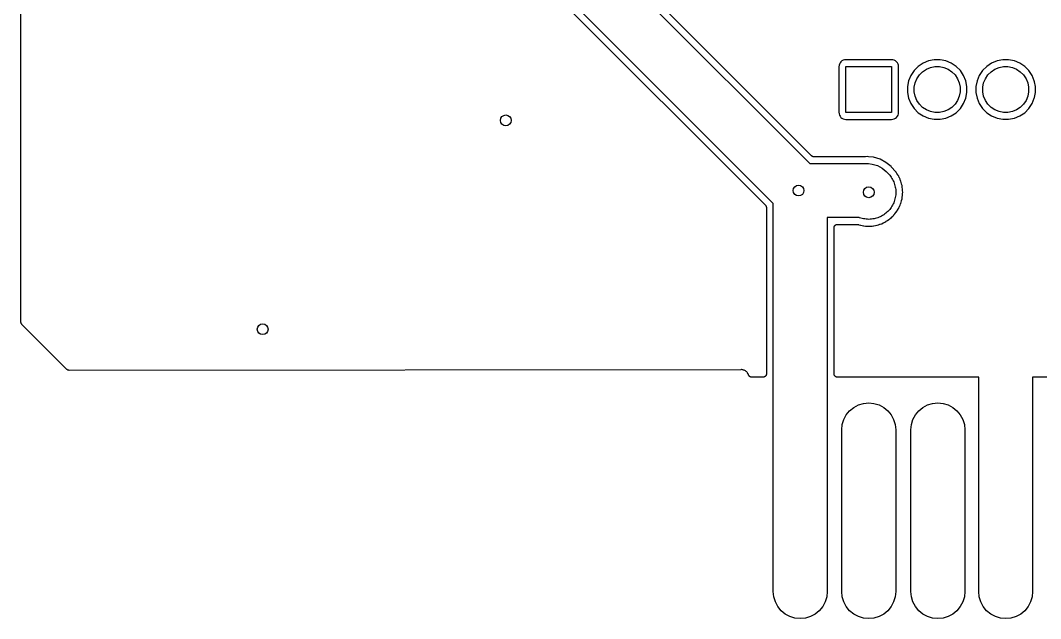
# Model space of a CAD drawing. Extents: x 49 to 143, y -158 to -38.
# Drawn here: x 49.43 to 87.27, y -158.18 to -135.99 of the extents above; entities that cross this region are included whole.
import ezdxf

# ---------------------------------------------------------------- set-up
doc = ezdxf.new("R2010")
doc.units = 0
doc.layers.add('BLACK', color=7, linetype='CONTINUOUS')

msp = doc.modelspace()

# ---------------------------------------------------------------- linework, layer by layer
at = {"layer": 'BLACK', "linetype": 'CONTINUOUS'}
for p, q in [((49.4534, -147.177), (49.4349, -67.782)), ((67.04, -129.634), (78.7097, -141.303)), ((77.359, -142.781), (65.3676, -130.79)), ((65.2013, -130.983), (77.0678, -142.849)), ((75.5622, -137.797), (72.6631, -134.898)), ((79.7987, -137.657), (79.7932, -137.713)), ((79.7932, -137.713), (79.7932, -139.401)), ((79.8132, -137.609), (79.7987, -137.657)), ((79.8368, -137.565), (79.8132, -137.609)), ((79.8685, -137.527), (79.8368, -137.565)), ((79.9072, -137.495), (79.8685, -137.527)), ((79.9513, -137.471), (79.9072, -137.495)), ((79.9992, -137.457), (79.9513, -137.471)), ((80.0552, -137.451), (79.9992, -137.457)), ((80.049, -139.407), (80.049, -137.707)), ((80.049, -137.707), (81.749, -137.707)), ((81.7428, -137.451), (80.0552, -137.451)), ((81.7988, -137.457), (81.7428, -137.451)), ((81.749, -137.707), (81.749, -139.407)), ((81.8467, -137.471), (81.7988, -137.457)), ((81.8908, -137.495), (81.8467, -137.471)), ((81.9295, -137.527), (81.8908, -137.495)), ((81.9612, -137.565), (81.9295, -137.527)), ((81.9848, -137.609), (81.9612, -137.565)), ((81.9993, -137.657), (81.9848, -137.609)), ((82.0048, -137.713), (81.9993, -137.657)), ((82.0048, -139.401), (82.0048, -137.713)), ((82.7352, -137.699), (82.5815, -137.853)), ((82.9161, -137.579), (82.7352, -137.699)), ((83.117, -137.495), (82.9161, -137.579)), ((83.3303, -137.453), (83.117, -137.495)), ((83.1911, -137.74), (83.3553, -137.707)), ((83.5477, -137.453), (83.3303, -137.453)), ((83.3553, -137.707), (83.5227, -137.707)), ((83.5227, -137.707), (83.6869, -137.74)), ((83.761, -137.495), (83.5477, -137.453)), ((83.9619, -137.579), (83.761, -137.495)), ((84.1428, -137.699), (83.9619, -137.579)), ((84.2965, -137.853), (84.1428, -137.699)), ((85.2752, -137.699), (85.1215, -137.853)), ((85.4561, -137.579), (85.2752, -137.699)), ((85.657, -137.495), (85.4561, -137.579)), ((85.8703, -137.453), (85.657, -137.495)), ((85.7311, -137.74), (85.8953, -137.707)), ((86.0877, -137.453), (85.8703, -137.453)), ((85.8953, -137.707), (86.0627, -137.707)), ((86.0627, -137.707), (86.2269, -137.74)), ((86.301, -137.495), (86.0877, -137.453)), ((86.5019, -137.579), (86.301, -137.495)), ((86.6828, -137.699), (86.5019, -137.579)), ((86.8365, -137.853), (86.6828, -137.699)), ((78.7777, -141.012), (75.5622, -137.797)), ((75.5622, -137.797), (75.5622, -137.797)), ((82.4606, -138.034), (82.3774, -138.235)), ((82.5815, -137.853), (82.4606, -138.034)), ((82.6857, -138.154), (82.7788, -138.015)), ((82.7788, -138.015), (82.8972, -137.897)), ((82.8972, -137.897), (83.0364, -137.804)), ((83.0364, -137.804), (83.1911, -137.74)), ((83.6869, -137.74), (83.8416, -137.804)), ((83.8416, -137.804), (83.9808, -137.897)), ((83.9808, -137.897), (84.0992, -138.015)), ((84.0992, -138.015), (84.1923, -138.154)), ((84.4174, -138.034), (84.2965, -137.853)), ((84.5006, -138.235), (84.4174, -138.034)), ((85.0006, -138.034), (84.9174, -138.235)), ((85.1215, -137.853), (85.0006, -138.034)), ((85.2257, -138.154), (85.3188, -138.015)), ((85.3188, -138.015), (85.4372, -137.897)), ((85.4372, -137.897), (85.5764, -137.804)), ((85.5764, -137.804), (85.7311, -137.74)), ((86.2269, -137.74), (86.3816, -137.804)), ((86.3816, -137.804), (86.5208, -137.897)), ((86.5208, -137.897), (86.6392, -138.015)), ((86.6392, -138.015), (86.7323, -138.154)), ((86.9574, -138.034), (86.8365, -137.853)), ((87.0406, -138.235), (86.9574, -138.034)), ((82.3774, -138.235), (82.335, -138.448)), ((82.335, -138.448), (82.335, -138.666)), ((82.589, -138.473), (82.6217, -138.309)), ((82.589, -138.641), (82.589, -138.473)), ((82.6217, -138.309), (82.6857, -138.154)), ((84.1923, -138.154), (84.2563, -138.309)), ((84.2563, -138.309), (84.289, -138.473)), ((84.289, -138.473), (84.289, -138.641)), ((84.543, -138.448), (84.5006, -138.235)), ((84.543, -138.666), (84.543, -138.448)), ((84.9174, -138.235), (84.875, -138.448)), ((84.875, -138.448), (84.875, -138.666)), ((85.129, -138.473), (85.1617, -138.309)), ((85.129, -138.641), (85.129, -138.473)), ((85.1617, -138.309), (85.2257, -138.154)), ((86.7323, -138.154), (86.7963, -138.309)), ((86.7963, -138.309), (86.829, -138.473)), ((86.829, -138.473), (86.829, -138.641)), ((87.0465, -138.265), (87.0406, -138.235)), ((87.083, -138.448), (87.0465, -138.265)), ((87.083, -138.666), (87.083, -138.448)), ((82.335, -138.666), (82.3774, -138.879)), ((82.6217, -138.805), (82.589, -138.641)), ((82.6857, -138.96), (82.6217, -138.805)), ((84.2563, -138.805), (84.1923, -138.96)), ((84.289, -138.641), (84.2563, -138.805)), ((84.5006, -138.879), (84.543, -138.666)), ((84.875, -138.666), (84.9174, -138.879)), ((85.1617, -138.805), (85.129, -138.641)), ((85.2257, -138.96), (85.1617, -138.805)), ((86.7963, -138.805), (86.7323, -138.96)), ((86.829, -138.641), (86.7963, -138.805)), ((87.0406, -138.879), (87.0465, -138.849)), ((87.0465, -138.849), (87.083, -138.666)), ((87.0465, -138.849), (87.0465, -138.849)), ((82.3774, -138.879), (82.4606, -139.08)), ((82.4606, -139.08), (82.5815, -139.261)), ((82.7788, -139.099), (82.6857, -138.96)), ((82.8972, -139.217), (82.7788, -139.099)), ((83.0364, -139.31), (82.8972, -139.217)), ((83.9808, -139.217), (83.8416, -139.31)), ((84.0992, -139.099), (83.9808, -139.217)), ((84.1923, -138.96), (84.0992, -139.099)), ((84.2965, -139.261), (84.4174, -139.08)), ((84.4174, -139.08), (84.5006, -138.879)), ((84.9174, -138.879), (85.0006, -139.08)), ((85.0006, -139.08), (85.1215, -139.261)), ((85.3188, -139.099), (85.2257, -138.96)), ((85.4372, -139.217), (85.3188, -139.099)), ((85.5764, -139.31), (85.4372, -139.217)), ((86.5208, -139.217), (86.3816, -139.31)), ((86.6392, -139.099), (86.5208, -139.217)), ((86.7323, -138.96), (86.6392, -139.099)), ((86.8365, -139.261), (86.9574, -139.08)), ((86.9574, -139.08), (87.0406, -138.879)), ((79.7932, -139.401), (79.7987, -139.457)), ((79.7987, -139.457), (79.8132, -139.505)), ((79.8132, -139.505), (79.8368, -139.549)), ((79.8368, -139.549), (79.8685, -139.587)), ((79.8685, -139.587), (79.9072, -139.619)), ((79.9072, -139.619), (79.9513, -139.643)), ((81.749, -139.407), (80.049, -139.407)), ((81.8467, -139.643), (81.8908, -139.619)), ((81.8908, -139.619), (81.9295, -139.587)), ((81.9295, -139.587), (81.9612, -139.549)), ((81.9612, -139.549), (81.9848, -139.505)), ((81.9848, -139.505), (81.9993, -139.457)), ((81.9993, -139.457), (82.0048, -139.401)), ((82.5815, -139.261), (82.7352, -139.415)), ((82.7352, -139.415), (82.9161, -139.535)), ((82.9161, -139.535), (83.117, -139.619)), ((83.1911, -139.374), (83.0364, -139.31)), ((83.117, -139.619), (83.3303, -139.661)), ((83.3553, -139.407), (83.1911, -139.374)), ((83.5227, -139.407), (83.3553, -139.407)), ((83.6869, -139.374), (83.5227, -139.407)), ((83.5477, -139.661), (83.761, -139.619)), ((83.8416, -139.31), (83.6869, -139.374)), ((83.761, -139.619), (83.9619, -139.535)), ((83.9619, -139.535), (84.1428, -139.415)), ((84.1428, -139.415), (84.2965, -139.261)), ((85.1215, -139.261), (85.2752, -139.415)), ((85.2752, -139.415), (85.4561, -139.535)), ((85.4561, -139.535), (85.657, -139.619)), ((85.7311, -139.374), (85.5764, -139.31)), ((85.657, -139.619), (85.8703, -139.661)), ((85.8953, -139.407), (85.7311, -139.374)), ((86.0627, -139.407), (85.8953, -139.407)), ((86.2269, -139.374), (86.0627, -139.407)), ((86.0877, -139.661), (86.301, -139.619)), ((86.3816, -139.31), (86.2269, -139.374)), ((86.301, -139.619), (86.5019, -139.535)), ((86.5019, -139.535), (86.6828, -139.415)), ((86.6828, -139.415), (86.8365, -139.261)), ((79.9513, -139.643), (79.9992, -139.657)), ((79.9992, -139.657), (80.0552, -139.663)), ((80.0552, -139.663), (81.7428, -139.663)), ((81.7428, -139.663), (81.7988, -139.657)), ((81.7988, -139.657), (81.8467, -139.643)), ((83.3303, -139.661), (83.5477, -139.661)), ((85.8703, -139.661), (86.0877, -139.661)), ((78.7868, -141.02), (78.7777, -141.012)), ((78.7958, -141.027), (78.7868, -141.02)), ((78.7964, -141.028), (78.7958, -141.027)), ((78.7969, -141.028), (78.7964, -141.028)), ((78.8072, -141.034), (78.7969, -141.028)), ((78.8175, -141.039), (78.8072, -141.034)), ((78.8181, -141.039), (78.8175, -141.039)), ((78.8187, -141.04), (78.8181, -141.039)), ((78.83, -141.043), (78.8187, -141.04)), ((78.8411, -141.047), (78.83, -141.043)), ((78.8418, -141.047), (78.8411, -141.047)), ((78.8424, -141.047), (78.8418, -141.047)), ((78.8541, -141.048), (78.8424, -141.047)), ((78.8658, -141.049), (78.8541, -141.048)), ((78.8671, -141.049), (78.8658, -141.049)), ((78.8675, -141.049), (78.8671, -141.049)), ((78.8671, -141.049), (78.8671, -141.049)), ((78.8671, -141.049), (78.8671, -141.049)), ((80.7677, -141.049), (78.8675, -141.049)), ((80.773, -141.049), (80.7677, -141.049)), ((80.7784, -141.049), (80.773, -141.049)), ((80.7801, -141.049), (80.7784, -141.049)), ((80.8355, -141.043), (80.7801, -141.049)), ((80.8909, -141.049), (80.8355, -141.043)), ((81.0813, -141.068), (80.8909, -141.049)), ((80.8909, -141.049), (80.8909, -141.049)), ((81.3177, -141.139), (81.0813, -141.068)), ((78.7097, -141.303), (80.7864, -141.303)), ((80.7864, -141.303), (80.8355, -141.299)), ((80.8355, -141.299), (80.8846, -141.303)), ((80.8846, -141.303), (81.0315, -141.318)), ((81.0315, -141.318), (81.22, -141.375)), ((81.22, -141.375), (81.3938, -141.468)), ((81.5356, -141.256), (81.3177, -141.139)), ((81.3938, -141.468), (81.546, -141.593)), ((81.7265, -141.412), (81.5356, -141.256)), ((81.7618, -141.456), (81.7265, -141.412)), ((81.7656, -141.459), (81.7618, -141.456)), ((81.7689, -141.463), (81.7656, -141.459)), ((81.7702, -141.465), (81.7689, -141.463)), ((81.873, -141.568), (81.7702, -141.465)), ((81.546, -141.593), (81.5773, -141.631)), ((81.5773, -141.631), (81.6758, -141.73)), ((81.6758, -141.73), (81.7032, -141.771)), ((81.7032, -141.771), (81.7345, -141.809)), ((81.7345, -141.809), (81.7578, -141.852)), ((81.7578, -141.852), (81.7852, -141.893)), ((81.7852, -141.893), (81.8041, -141.939)), ((81.904, -141.614), (81.873, -141.568)), ((81.9074, -141.618), (81.904, -141.614)), ((81.9103, -141.623), (81.9074, -141.618)), ((81.9114, -141.624), (81.9103, -141.623)), ((81.9467, -141.667), (81.9114, -141.624)), ((81.9729, -141.716), (81.9467, -141.667)), ((81.9759, -141.72), (81.9729, -141.716)), ((81.9784, -141.725), (81.9759, -141.72)), ((81.9794, -141.727), (81.9784, -141.725)), ((82.0103, -141.773), (81.9794, -141.727)), ((82.0316, -141.824), (82.0103, -141.773)), ((82.0341, -141.829), (82.0316, -141.824)), ((82.0361, -141.834), (82.0341, -141.829)), ((82.0369, -141.836), (82.0361, -141.834)), ((82.0632, -141.885), (82.0369, -141.836)), ((82.0793, -141.938), (82.0632, -141.885)), ((81.8041, -141.939), (81.8273, -141.982)), ((81.8273, -141.982), (81.8417, -142.03)), ((81.8417, -142.03), (81.8606, -142.075)), ((81.8606, -142.075), (81.8702, -142.124)), ((81.8702, -142.124), (81.8845, -142.171)), ((81.8845, -142.171), (81.8894, -142.22)), ((81.8894, -142.22), (81.899, -142.269)), ((81.899, -142.269), (81.899, -142.318)), ((82.0814, -141.943), (82.0793, -141.938)), ((82.0828, -141.948), (82.0814, -141.943)), ((82.0835, -141.95), (82.0828, -141.948)), ((82.1048, -142.001), (82.0835, -141.95)), ((82.1157, -142.056), (82.1048, -142.001)), ((82.1172, -142.061), (82.1157, -142.056)), ((82.1182, -142.066), (82.1172, -142.061)), ((82.1187, -142.068), (82.1182, -142.066)), ((82.1349, -142.121), (82.1187, -142.068)), ((82.1403, -142.177), (82.1349, -142.121)), ((82.1414, -142.182), (82.1403, -142.177)), ((82.1418, -142.187), (82.1414, -142.182)), ((82.1421, -142.189), (82.1418, -142.187)), ((82.153, -142.243), (82.1421, -142.189)), ((82.153, -142.299), (82.153, -142.243)), ((81.8702, -142.61), (81.8606, -142.659)), ((81.8845, -142.563), (81.8702, -142.61)), ((81.8894, -142.514), (81.8845, -142.563)), ((81.899, -142.465), (81.8894, -142.514)), ((81.899, -142.318), (81.9038, -142.367)), ((81.9038, -142.367), (81.899, -142.416)), ((81.899, -142.416), (81.899, -142.465)), ((82.1187, -142.666), (82.1349, -142.613)), ((82.1349, -142.613), (82.1403, -142.557)), ((82.1403, -142.557), (82.1405, -142.556)), ((82.1405, -142.556), (82.1416, -142.55)), ((82.1416, -142.55), (82.1421, -142.545)), ((82.1421, -142.545), (82.153, -142.491)), ((82.1535, -142.304), (82.153, -142.299)), ((82.153, -142.433), (82.1536, -142.428)), ((82.153, -142.435), (82.153, -142.433)), ((82.153, -142.491), (82.153, -142.435)), ((82.1534, -142.31), (82.1535, -142.304)), ((82.1536, -142.312), (82.1534, -142.31)), ((82.1591, -142.367), (82.1536, -142.312)), ((82.1536, -142.422), (82.1591, -142.367)), ((82.1536, -142.428), (82.1536, -142.422)), ((77.0678, -142.849), (77.0681, -142.85)), ((77.0681, -142.85), (77.0681, -142.85)), ((77.0681, -142.85), (77.0681, -142.85)), ((77.0681, -142.85), (77.069, -142.85)), ((77.069, -142.85), (77.0764, -142.86)), ((77.0764, -142.86), (77.0838, -142.869)), ((77.0838, -142.869), (77.0841, -142.869)), ((77.0841, -142.869), (77.0845, -142.87)), ((77.0845, -142.87), (77.0899, -142.88)), ((77.0899, -142.88), (77.0954, -142.891)), ((77.0954, -142.891), (77.0956, -142.891)), ((77.0956, -142.891), (77.0959, -142.892)), ((77.0959, -142.892), (77.0992, -142.903)), ((77.0992, -142.903), (77.1026, -142.914)), ((77.1026, -142.914), (77.1026, -142.915)), ((77.1026, -142.915), (77.1028, -142.916)), ((77.1028, -142.916), (77.1039, -142.927)), ((77.1039, -142.927), (77.105, -142.939)), ((77.105, -142.939), (77.105, -149.098)), ((77.359, -151.178), (77.359, -142.781)), ((81.6758, -143.004), (81.6408, -143.039)), ((81.7032, -142.963), (81.6758, -143.004)), ((81.7345, -142.925), (81.7032, -142.963)), ((81.7578, -142.882), (81.7345, -142.925)), ((81.7852, -142.841), (81.7578, -142.882)), ((81.8041, -142.795), (81.7852, -142.841)), ((81.8273, -142.752), (81.8041, -142.795)), ((81.8417, -142.704), (81.8273, -142.752)), ((81.8606, -142.659), (81.8417, -142.704)), ((81.9467, -143.067), (81.9729, -143.018)), ((81.9729, -143.018), (81.9738, -143.016)), ((81.9738, -143.016), (81.9768, -143.012)), ((81.9768, -143.012), (81.9794, -143.007)), ((81.9794, -143.007), (82.0103, -142.961)), ((82.0103, -142.961), (82.0316, -142.91)), ((82.0316, -142.91), (82.0323, -142.908)), ((82.0323, -142.908), (82.0349, -142.903)), ((82.0349, -142.903), (82.0369, -142.898)), ((82.0369, -142.898), (82.0632, -142.849)), ((82.0632, -142.849), (82.0793, -142.796)), ((82.0793, -142.796), (82.0798, -142.794)), ((82.0798, -142.794), (82.0819, -142.789)), ((82.0819, -142.789), (82.0835, -142.784)), ((82.0835, -142.784), (82.1048, -142.733)), ((82.1048, -142.733), (82.1157, -142.678)), ((82.1157, -142.678), (82.116, -142.676)), ((82.116, -142.676), (82.1177, -142.671)), ((82.1177, -142.671), (82.1187, -142.666)), ((80.5413, -143.303), (79.359, -143.303)), ((79.359, -143.303), (79.359, -151.178)), ((80.5617, -143.31), (80.5413, -143.303)), ((80.6073, -143.329), (80.5617, -143.31)), ((80.6557, -143.338), (80.6073, -143.329)), ((80.703, -143.353), (80.6557, -143.338)), ((80.7521, -143.357), (80.703, -143.353)), ((80.8005, -143.367), (80.7521, -143.357)), ((80.8499, -143.367), (80.8005, -143.367)), ((80.899, -143.372), (80.8499, -143.367)), ((80.9481, -143.367), (80.899, -143.372)), ((80.9975, -143.367), (80.9481, -143.367)), ((81.0459, -143.357), (80.9975, -143.367)), ((81.095, -143.353), (81.0459, -143.357)), ((81.1423, -143.338), (81.095, -143.353)), ((81.1907, -143.329), (81.1423, -143.338)), ((81.2363, -143.31), (81.1907, -143.329)), ((81.2835, -143.295), (81.2363, -143.31)), ((81.3271, -143.272), (81.2835, -143.295)), ((81.3727, -143.253), (81.3271, -143.272)), ((81.4137, -143.226), (81.3727, -143.253)), ((81.4573, -143.202), (81.4137, -143.226)), ((81.4954, -143.171), (81.4573, -143.202)), ((81.5365, -143.144), (81.4954, -143.171)), ((81.5714, -143.109), (81.5365, -143.144)), ((81.6095, -143.078), (81.5714, -143.109)), ((81.5991, -143.415), (81.6421, -143.379)), ((81.6408, -143.039), (81.6095, -143.078)), ((81.6421, -143.379), (81.6435, -143.378)), ((81.6435, -143.378), (81.648, -143.375)), ((81.648, -143.375), (81.6521, -143.372)), ((81.6521, -143.372), (81.6984, -143.341)), ((81.6984, -143.341), (81.7377, -143.302)), ((81.7377, -143.302), (81.739, -143.3)), ((81.739, -143.3), (81.7432, -143.297)), ((81.7432, -143.297), (81.747, -143.293)), ((81.747, -143.293), (81.79, -143.258)), ((81.79, -143.258), (81.8253, -143.215)), ((81.8253, -143.215), (81.8264, -143.214)), ((81.8264, -143.214), (81.8303, -143.21)), ((81.8303, -143.21), (81.8337, -143.206)), ((81.8337, -143.206), (81.873, -143.166)), ((81.873, -143.166), (81.904, -143.12)), ((81.904, -143.12), (81.905, -143.119)), ((81.905, -143.119), (81.9084, -143.115)), ((81.9084, -143.115), (81.9114, -143.11)), ((81.9114, -143.11), (81.9467, -143.067)), ((79.613, -143.683), (79.6143, -143.671)), ((79.613, -143.684), (79.613, -143.683)), ((79.613, -149.098), (79.613, -143.684)), ((79.613, -143.684), (79.613, -143.684)), ((79.613, -143.684), (79.613, -143.684)), ((79.613, -143.684), (79.613, -143.684)), ((79.6143, -143.671), (79.6156, -143.659)), ((79.6156, -143.659), (79.6157, -143.659)), ((79.6157, -143.659), (79.6158, -143.658)), ((79.6158, -143.658), (79.6194, -143.647)), ((79.6194, -143.647), (79.6229, -143.635)), ((79.6229, -143.635), (79.6231, -143.635)), ((79.6231, -143.635), (79.6233, -143.634)), ((79.6233, -143.634), (79.629, -143.624)), ((79.629, -143.624), (79.6347, -143.613)), ((79.6347, -143.613), (79.635, -143.613)), ((79.635, -143.613), (79.6352, -143.613)), ((79.6352, -143.613), (79.6429, -143.604)), ((79.6429, -143.604), (79.6505, -143.594)), ((79.6505, -143.594), (79.6509, -143.594)), ((79.6509, -143.594), (79.6511, -143.594)), ((79.6511, -143.594), (79.6605, -143.586)), ((79.6605, -143.586), (79.6697, -143.579)), ((79.6697, -143.579), (79.6701, -143.579)), ((79.6701, -143.579), (79.6705, -143.578)), ((79.6705, -143.578), (79.6811, -143.573)), ((79.6811, -143.573), (79.6916, -143.567)), ((79.6916, -143.567), (79.692, -143.567)), ((79.692, -143.567), (79.6924, -143.567)), ((79.6924, -143.567), (79.7039, -143.563)), ((79.7039, -143.563), (79.7153, -143.56)), ((79.7153, -143.56), (79.7158, -143.56)), ((79.7158, -143.56), (79.7162, -143.56)), ((79.7162, -143.56), (79.7281, -143.559)), ((79.7281, -143.559), (79.74, -143.558)), ((79.74, -143.558), (80.471, -143.558)), ((80.471, -143.558), (80.4712, -143.558)), ((80.4712, -143.558), (80.4712, -143.558)), ((80.4712, -143.558), (80.4712, -143.558)), ((80.4712, -143.558), (80.4728, -143.558)), ((80.4728, -143.558), (80.4843, -143.559)), ((80.4843, -143.559), (80.4959, -143.56)), ((80.4959, -143.56), (80.4966, -143.56)), ((80.4966, -143.56), (80.4974, -143.56)), ((80.4974, -143.56), (80.5085, -143.564)), ((80.5085, -143.564), (80.5196, -143.567)), ((80.5196, -143.567), (80.5332, -143.573)), ((80.5332, -143.573), (80.5878, -143.584)), ((80.5878, -143.584), (80.5896, -143.584)), ((80.5896, -143.584), (80.5947, -143.586)), ((80.5947, -143.586), (80.5999, -143.587)), ((80.5999, -143.587), (80.6532, -143.603)), ((80.6532, -143.603), (80.7086, -143.608)), ((80.7086, -143.608), (80.7103, -143.608)), ((80.7103, -143.608), (80.7156, -143.61)), ((80.7156, -143.61), (80.7209, -143.61)), ((80.7209, -143.61), (80.7755, -143.621)), ((80.7755, -143.621), (80.8312, -143.621)), ((80.8312, -143.621), (80.8329, -143.621)), ((80.8329, -143.621), (80.8383, -143.622)), ((80.8383, -143.622), (80.8436, -143.622)), ((80.8436, -143.622), (80.899, -143.627)), ((80.899, -143.627), (80.9544, -143.622)), ((80.9544, -143.622), (80.9562, -143.621)), ((80.9562, -143.621), (80.9615, -143.622)), ((80.9615, -143.622), (80.9668, -143.621)), ((80.9668, -143.621), (81.0225, -143.621)), ((81.0225, -143.621), (81.0771, -143.61)), ((81.0771, -143.61), (81.0788, -143.61)), ((81.0788, -143.61), (81.0842, -143.609)), ((81.0842, -143.609), (81.0894, -143.608)), ((81.0894, -143.608), (81.1448, -143.603)), ((81.1448, -143.603), (81.1981, -143.587)), ((81.1981, -143.587), (81.1998, -143.586)), ((81.1998, -143.586), (81.2051, -143.585)), ((81.2051, -143.585), (81.2102, -143.584)), ((81.2102, -143.584), (81.2648, -143.573)), ((81.2648, -143.573), (81.3162, -143.552)), ((81.3162, -143.552), (81.3178, -143.551)), ((81.3178, -143.551), (81.323, -143.549)), ((81.323, -143.549), (81.3279, -143.547)), ((81.3279, -143.547), (81.3812, -143.531)), ((81.3812, -143.531), (81.4303, -143.505)), ((81.4303, -143.505), (81.4319, -143.504)), ((81.4319, -143.504), (81.4368, -143.502)), ((81.4368, -143.502), (81.4416, -143.5)), ((81.4416, -143.5), (81.493, -143.478)), ((81.493, -143.478), (81.5393, -143.447)), ((81.5393, -143.447), (81.5408, -143.446)), ((81.5408, -143.446), (81.5455, -143.444)), ((81.5455, -143.444), (81.55, -143.441)), ((81.55, -143.441), (81.5991, -143.415)), ((49.4545, -147.189), (49.4534, -147.177)), ((49.4555, -147.201), (49.4545, -147.189)), ((49.4557, -147.201), (49.4555, -147.201)), ((49.4558, -147.202), (49.4557, -147.201)), ((49.4592, -147.213), (49.4558, -147.202)), ((49.4624, -147.224), (49.4592, -147.213)), ((49.4628, -147.225), (49.4624, -147.224)), ((49.463, -147.226), (49.4628, -147.225)), ((49.4685, -147.236), (49.463, -147.226)), ((49.4738, -147.246), (49.4685, -147.236)), ((49.4743, -147.247), (49.4738, -147.246)), ((49.4746, -147.247), (49.4743, -147.247)), ((49.482, -147.257), (49.4746, -147.247)), ((49.4893, -147.266), (49.482, -147.257)), ((49.4903, -147.267), (49.4893, -147.266)), ((49.4906, -147.267), (49.4903, -147.267)), ((49.4903, -147.267), (49.4903, -147.267)), ((49.4903, -147.267), (49.4903, -147.267)), ((51.1576, -148.934), (49.4906, -147.267)), ((51.1667, -148.942), (51.1576, -148.934)), ((51.1758, -148.949), (51.1667, -148.942)), ((51.1763, -148.949), (51.1758, -148.949)), ((51.1768, -148.95), (51.1763, -148.949)), ((51.1871, -148.955), (51.1768, -148.95)), ((51.1975, -148.961), (51.1871, -148.955)), ((51.1981, -148.961), (51.1975, -148.961)), ((51.1986, -148.961), (51.1981, -148.961)), ((51.2099, -148.965), (51.1986, -148.961)), ((51.2211, -148.968), (51.2099, -148.965)), ((51.2217, -148.969), (51.2211, -148.968)), ((51.2223, -148.969), (51.2217, -148.969)), ((51.234, -148.97), (51.2223, -148.969)), ((51.2458, -148.971), (51.234, -148.97)), ((51.2469, -148.971), (51.2458, -148.971)), ((51.247, -148.971), (51.2469, -148.971)), ((51.2475, -148.971), (51.247, -148.971)), ((51.247, -148.971), (51.247, -148.971)), ((76.1546, -148.946), (51.2475, -148.971)), ((76.1598, -148.945), (76.1546, -148.946)), ((76.1651, -148.946), (76.1598, -148.945)), ((76.1669, -148.945), (76.1651, -148.946)), ((76.1746, -148.945), (76.1669, -148.945)), ((76.2025, -148.947), (76.1746, -148.945)), ((76.2026, -148.947), (76.2025, -148.947)), ((76.2025, -148.947), (76.2025, -148.947)), ((76.2292, -148.95), (76.2026, -148.947)), ((76.256, -148.958), (76.2292, -148.95)), ((76.2561, -148.958), (76.256, -148.958)), ((76.256, -148.958), (76.256, -148.958)), ((76.2818, -148.966), (76.2561, -148.958)), ((76.3065, -148.979), (76.2818, -148.966)), ((76.3067, -148.979), (76.3065, -148.979)), ((76.3065, -148.979), (76.3065, -148.979)), ((76.3302, -148.992), (76.3067, -148.979)), ((76.3516, -149.009), (76.3302, -148.992)), ((76.3517, -149.009), (76.3516, -149.009)), ((76.3516, -149.009), (76.3516, -149.009)), ((76.3727, -149.027), (76.3517, -149.009)), ((76.3904, -149.048), (76.3727, -149.027)), ((76.3905, -149.048), (76.3904, -149.048)), ((76.4076, -149.069), (76.3905, -149.048)), ((76.4209, -149.094), (76.4076, -149.069)), ((76.4336, -149.118), (76.4209, -149.094)), ((76.4209, -149.094), (76.4209, -149.094)), ((76.4209, -149.094), (76.4209, -149.094)), ((76.4388, -149.135), (76.4336, -149.118)), ((76.441, -149.14), (76.4388, -149.135)), ((76.4426, -149.146), (76.441, -149.14)), ((76.4457, -149.152), (76.4426, -149.146)), ((76.4483, -149.158), (76.4457, -149.152)), ((76.4514, -149.163), (76.4483, -149.158)), ((76.4541, -149.168), (76.4514, -149.163)), ((76.4583, -149.173), (76.4541, -149.168)), ((76.462, -149.178), (76.4583, -149.173)), ((76.466, -149.182), (76.462, -149.178)), ((76.4696, -149.187), (76.466, -149.182)), ((76.4748, -149.191), (76.4696, -149.187)), ((76.4795, -149.196), (76.4748, -149.191)), ((76.4842, -149.199), (76.4795, -149.196)), ((76.4886, -149.203), (76.4842, -149.199)), ((76.4945, -149.206), (76.4886, -149.203)), ((76.5001, -149.21), (76.4945, -149.206)), ((76.5053, -149.212), (76.5001, -149.21)), ((76.5103, -149.215), (76.5053, -149.212)), ((76.5167, -149.217), (76.5103, -149.215)), ((76.5229, -149.219), (76.5167, -149.217)), ((76.5285, -149.221), (76.5229, -149.219)), ((76.5339, -149.222), (76.5285, -149.221)), ((76.5406, -149.223), (76.5339, -149.222)), ((76.5472, -149.224), (76.5406, -149.223)), ((76.5529, -149.224), (76.5472, -149.224)), ((76.5586, -149.225), (76.5529, -149.224)), ((76.5603, -149.225), (76.5586, -149.225)), ((76.978, -149.225), (76.5603, -149.225)), ((76.9899, -149.224), (76.978, -149.225)), ((77.0018, -149.223), (76.9899, -149.224)), ((77.0022, -149.223), (77.0018, -149.223)), ((77.0027, -149.223), (77.0022, -149.223)), ((77.0141, -149.219), (77.0027, -149.223)), ((77.0256, -149.216), (77.0141, -149.219)), ((77.026, -149.216), (77.0256, -149.216)), ((77.0264, -149.215), (77.026, -149.216)), ((77.037, -149.21), (77.0264, -149.215)), ((77.0475, -149.204), (77.037, -149.21)), ((77.0479, -149.204), (77.0475, -149.204)), ((77.0483, -149.204), (77.0479, -149.204)), ((77.0575, -149.196), (77.0483, -149.204)), ((77.0669, -149.189), (77.0575, -149.196)), ((77.0671, -149.188), (77.0669, -149.189)), ((77.0675, -149.188), (77.0671, -149.188)), ((77.0751, -149.179), (77.0675, -149.188)), ((77.0828, -149.17), (77.0751, -149.179)), ((77.083, -149.169), (77.0828, -149.17)), ((77.0833, -149.169), (77.083, -149.169)), ((77.089, -149.158), (77.0833, -149.169)), ((77.0947, -149.148), (77.089, -149.158)), ((77.0949, -149.148), (77.0947, -149.148)), ((77.0951, -149.147), (77.0949, -149.148)), ((77.0986, -149.136), (77.0951, -149.147)), ((77.1022, -149.124), (77.0986, -149.136)), ((77.1023, -149.124), (77.1022, -149.124)), ((77.1024, -149.124), (77.1023, -149.124)), ((77.1037, -149.112), (77.1024, -149.124)), ((77.105, -149.1), (77.1037, -149.112)), ((77.105, -149.098), (77.105, -149.099)), ((77.105, -149.099), (77.105, -149.099)), ((77.105, -149.099), (77.105, -149.099)), ((77.105, -149.099), (77.105, -149.1)), ((79.6142, -149.11), (79.613, -149.098)), ((79.6153, -149.122), (79.6142, -149.11)), ((79.6154, -149.122), (79.6153, -149.122)), ((79.6154, -149.123), (79.6154, -149.122)), ((79.6189, -149.134), (79.6154, -149.123)), ((79.6222, -149.146), (79.6189, -149.134)), ((79.6225, -149.146), (79.6222, -149.146)), ((79.6226, -149.146), (79.6225, -149.146)), ((79.6282, -149.157), (79.6226, -149.146)), ((79.6337, -149.168), (79.6282, -149.157)), ((79.634, -149.168), (79.6337, -149.168)), ((79.6342, -149.168), (79.634, -149.168)), ((79.6418, -149.178), (79.6342, -149.168)), ((79.6493, -149.187), (79.6418, -149.178)), ((79.6496, -149.187), (79.6493, -149.187)), ((79.6499, -149.187), (79.6496, -149.187)), ((79.6591, -149.195), (79.6499, -149.187)), ((79.6682, -149.203), (79.6591, -149.195)), ((79.6686, -149.203), (79.6682, -149.203)), ((79.669, -149.203), (79.6686, -149.203)), ((79.6795, -149.209), (79.669, -149.203)), ((79.69, -149.215), (79.6795, -149.209)), ((79.6904, -149.215), (79.69, -149.215)), ((79.6908, -149.215), (79.6904, -149.215)), ((79.7022, -149.219), (79.6908, -149.215)), ((79.7136, -149.222), (79.7022, -149.219)), ((79.714, -149.222), (79.7136, -149.222)), ((79.7145, -149.222), (79.714, -149.222)), ((79.7263, -149.224), (79.7145, -149.222)), ((79.7382, -149.225), (79.7263, -149.224)), ((79.7391, -149.225), (79.7382, -149.225)), ((79.74, -149.225), (79.7391, -149.225)), ((79.7391, -149.225), (79.7391, -149.225)), ((79.7391, -149.225), (79.7391, -149.225)), ((84.979, -149.225), (79.74, -149.225)), ((84.979, -151.178), (84.979, -149.225)), ((87.5126, -149.225), (86.979, -149.225)), ((86.979, -149.225), (86.979, -151.178)), ((80.5163, -150.254), (80.7039, -150.197)), ((80.7039, -150.197), (80.899, -150.178)), ((80.899, -150.178), (80.899, -150.178)), ((80.899, -150.178), (81.0941, -150.197)), ((81.0941, -150.197), (81.2817, -150.254)), ((83.0817, -150.254), (83.2693, -150.197)), ((83.2693, -150.197), (83.4644, -150.178)), ((83.4644, -150.178), (83.4644, -150.178)), ((83.4644, -150.178), (83.6595, -150.197)), ((83.6595, -150.197), (83.8471, -150.254)), ((80.0675, -150.622), (80.1919, -150.471)), ((80.1919, -150.471), (80.3434, -150.347)), ((80.3434, -150.347), (80.5163, -150.254)), ((81.2817, -150.254), (81.4546, -150.347)), ((81.4546, -150.347), (81.6061, -150.471)), ((81.6061, -150.471), (81.7305, -150.622)), ((82.6329, -150.622), (82.7573, -150.471)), ((82.7573, -150.471), (82.9088, -150.347)), ((82.9088, -150.347), (83.0817, -150.254)), ((83.8471, -150.254), (84.02, -150.347)), ((84.02, -150.347), (84.1715, -150.471)), ((84.1715, -150.471), (84.2959, -150.622)), ((79.9182, -150.983), (79.9751, -150.795)), ((79.9751, -150.795), (80.0675, -150.622)), ((81.7305, -150.622), (81.8229, -150.795)), ((81.8229, -150.795), (81.8798, -150.983)), ((82.4836, -150.983), (82.5405, -150.795)), ((82.5405, -150.795), (82.6329, -150.622)), ((84.2959, -150.622), (84.3883, -150.795)), ((84.3883, -150.795), (84.4452, -150.983)), ((77.359, -157.178), (77.359, -151.178)), ((77.359, -151.178), (77.359, -151.178)), ((79.359, -151.178), (79.359, -151.178)), ((79.359, -151.178), (79.359, -157.178)), ((79.899, -151.178), (79.9182, -150.983)), ((79.899, -157.178), (79.899, -151.178)), ((81.8798, -150.983), (81.899, -151.178)), ((81.899, -151.178), (81.899, -157.178)), ((82.4644, -151.178), (82.4836, -150.983)), ((82.4644, -157.178), (82.4644, -151.178)), ((84.4452, -150.983), (84.4644, -151.178)), ((84.4644, -151.178), (84.4644, -157.178)), ((84.979, -157.178), (84.979, -151.178)), ((84.979, -151.178), (84.979, -151.178)), ((86.979, -151.178), (86.979, -151.178)), ((86.979, -151.178), (86.979, -157.178)), ((77.3782, -157.373), (77.359, -157.178)), ((77.4351, -157.561), (77.3782, -157.373)), ((79.3398, -157.373), (79.2829, -157.561)), ((79.359, -157.178), (79.3398, -157.373)), ((79.9182, -157.373), (79.899, -157.178)), ((79.9751, -157.561), (79.9182, -157.373)), ((81.8798, -157.373), (81.8229, -157.561)), ((81.899, -157.178), (81.8798, -157.373)), ((82.4836, -157.373), (82.4644, -157.178)), ((82.5405, -157.561), (82.4836, -157.373)), ((84.4452, -157.373), (84.3883, -157.561)), ((84.4644, -157.178), (84.4452, -157.373)), ((84.9982, -157.373), (84.979, -157.178)), ((85.0551, -157.561), (84.9982, -157.373)), ((86.9598, -157.373), (86.9029, -157.561)), ((86.979, -157.178), (86.9598, -157.373)), ((77.5275, -157.734), (77.4351, -157.561)), ((77.6519, -157.885), (77.5275, -157.734)), ((79.1905, -157.734), (79.0661, -157.885)), ((79.2829, -157.561), (79.1905, -157.734)), ((80.0675, -157.734), (79.9751, -157.561)), ((80.1919, -157.885), (80.0675, -157.734)), ((81.7305, -157.734), (81.6061, -157.885)), ((81.8229, -157.561), (81.7305, -157.734)), ((82.6329, -157.734), (82.5405, -157.561)), ((82.7573, -157.885), (82.6329, -157.734)), ((84.2959, -157.734), (84.1715, -157.885)), ((84.3883, -157.561), (84.2959, -157.734)), ((85.1475, -157.734), (85.0551, -157.561)), ((85.2719, -157.885), (85.1475, -157.734)), ((86.8105, -157.734), (86.6861, -157.885)), ((86.9029, -157.561), (86.8105, -157.734)), ((77.8034, -158.009), (77.6519, -157.885)), ((77.9763, -158.102), (77.8034, -158.009)), ((78.1639, -158.159), (77.9763, -158.102)), ((78.359, -158.178), (78.1639, -158.159)), ((78.5541, -158.159), (78.359, -158.178)), ((78.7417, -158.102), (78.5541, -158.159)), ((78.9146, -158.009), (78.7417, -158.102)), ((79.0661, -157.885), (78.9146, -158.009)), ((80.3434, -158.009), (80.1919, -157.885)), ((80.5163, -158.102), (80.3434, -158.009)), ((80.7039, -158.159), (80.5163, -158.102)), ((80.899, -158.178), (80.7039, -158.159)), ((81.0941, -158.159), (80.899, -158.178)), ((81.2817, -158.102), (81.0941, -158.159)), ((81.4546, -158.009), (81.2817, -158.102)), ((81.6061, -157.885), (81.4546, -158.009)), ((82.9088, -158.009), (82.7573, -157.885)), ((83.0817, -158.102), (82.9088, -158.009)), ((83.2693, -158.159), (83.0817, -158.102)), ((83.4644, -158.178), (83.2693, -158.159)), ((83.6595, -158.159), (83.4644, -158.178)), ((83.8471, -158.102), (83.6595, -158.159)), ((84.02, -158.009), (83.8471, -158.102)), ((84.1715, -157.885), (84.02, -158.009)), ((85.4234, -158.009), (85.2719, -157.885)), ((85.5963, -158.102), (85.4234, -158.009)), ((85.7839, -158.159), (85.5963, -158.102)), ((85.979, -158.178), (85.7839, -158.159)), ((86.1741, -158.159), (85.979, -158.178)), ((86.3617, -158.102), (86.1741, -158.159)), ((86.5346, -158.009), (86.3617, -158.102)), ((86.6861, -157.885), (86.5346, -158.009)), ((78.359, -158.178), (78.359, -158.178)), ((80.899, -158.178), (80.899, -158.178)), ((83.4644, -158.178), (83.4644, -158.178)), ((85.979, -158.178), (85.979, -158.178))]:
    msp.add_line(p, q, dxfattribs=at)
at = {"layer": 'BLACK'}
for centre in [(67.437, -139.7), (78.2955, -142.303), (80.899, -142.367), (58.42, -147.447)]:
    msp.add_circle(centre, 0.2, dxfattribs=at)

doc.saveas('drawing.dxf')
